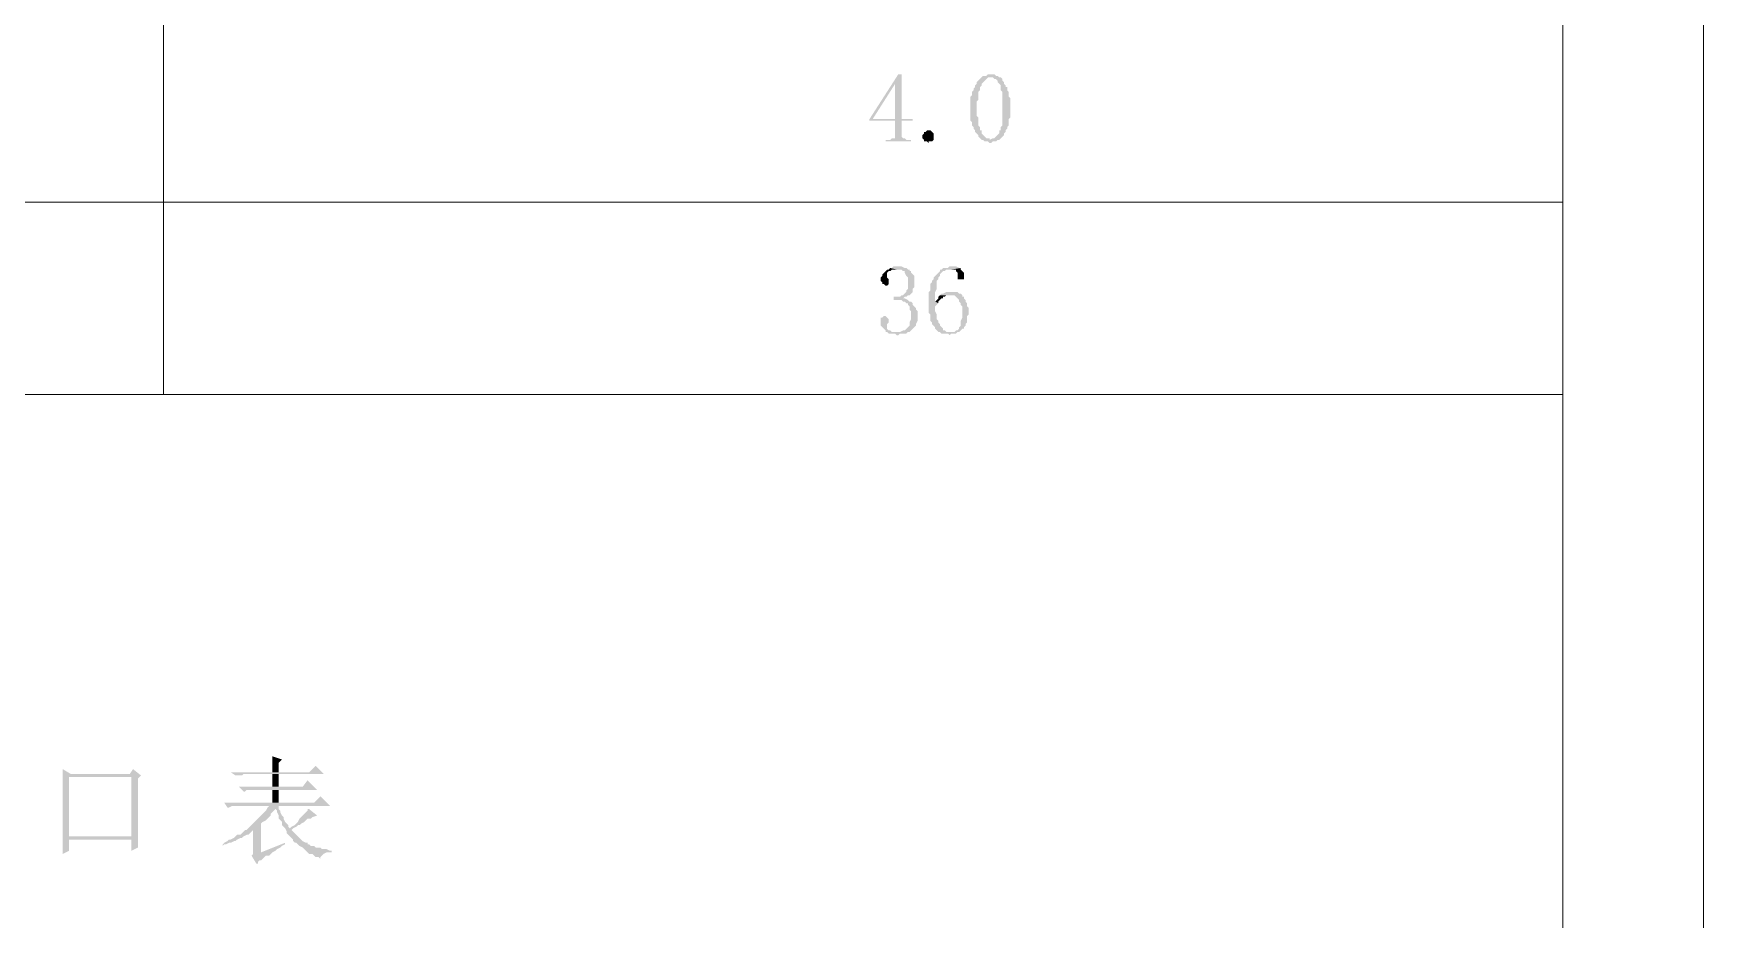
# Model space of a CAD drawing. Header units: millimetres. Extents: x 6 to 291, y 3 to 207.
# Drawn here: x 246.67 to 290.83, y 138.18 to 161.61 of the extents above; entities that cross this region are included whole.
import ezdxf

# ---------------------------------------------------------------- set-up
doc = ezdxf.new("R2010")
doc.units = ezdxf.units.MM

msp = doc.modelspace()

# ---------------------------------------------------------------- hatches: boundary and pattern name
at = {"true_color": 0x00b8b8}
h = msp.add_hatch(color=132, dxfattribs=at)
h.dxf.hatch_style = 2
h.paths.add_polyline_path([(269.620944, 160.528), (269.536277, 160.528), (268.774277, 159.342667), (268.774277, 159.300333), (269.45161, 159.300333), (269.45161, 158.834667), (269.366944, 158.834667), (269.32461, 158.792333), (269.19761, 158.792333), (269.19761, 158.75), (269.874944, 158.75), (269.874944, 158.792333), (269.747944, 158.792333), (269.70561, 158.834667), (269.663277, 158.834667), (269.620944, 158.877), (269.620944, 159.300333), (269.917277, 159.300333), (269.917277, 159.342667), (268.858944, 159.342667), (269.45161, 160.274)])
h = msp.add_hatch(color=132, dxfattribs=at)
h.dxf.hatch_style = 2
h.paths.add_polyline_path([(269.620944, 160.528), (269.45161, 160.274), (269.45161, 159.342667), (268.858944, 159.342667), (269.620944, 159.342667)])
h = msp.add_hatch(color=132, dxfattribs=at)
h.dxf.hatch_style = 2
h.paths.add_polyline_path([(271.73761, 160.443333), (271.695277, 160.401), (271.652944, 160.358667), (271.61061, 160.316333), (271.61061, 160.274), (271.568277, 160.231667), (271.568277, 160.189333), (271.525944, 160.147), (271.525944, 160.104667), (271.48361, 160.062333), (271.48361, 159.977667), (271.441277, 159.935333), (271.441277, 159.300333), (271.48361, 159.258), (271.48361, 159.173333), (271.525944, 159.131), (271.525944, 159.088667), (271.568277, 159.046333), (271.568277, 159.004), (271.61061, 158.961667), (271.652944, 158.919333), (271.652944, 158.877), (271.695277, 158.834667), (271.73761, 158.792333), (271.779944, 158.792333), (271.822277, 158.75), (271.906944, 158.75), (271.949277, 158.707667), (271.99161, 158.707667), (272.033944, 158.75), (272.11861, 158.75), (272.160944, 158.792333), (272.203277, 158.792333), (271.949277, 158.792333), (271.949277, 158.834667), (271.86461, 158.834667), (271.822277, 158.877), (271.779944, 158.919333), (271.73761, 158.961667), (271.73761, 159.046333), (271.695277, 159.046333), (271.695277, 159.131), (271.652944, 159.173333), (271.652944, 159.385), (271.61061, 159.427333), (271.61061, 159.808333), (271.652944, 159.850667), (271.652944, 160.062333), (271.695277, 160.104667), (271.695277, 160.189333), (271.73761, 160.231667), (271.73761, 160.274), (271.779944, 160.316333), (271.822277, 160.358667), (271.86461, 160.401), (271.906944, 160.443333), (271.949277, 160.443333)])
h = msp.add_hatch(color=132, dxfattribs=at)
h.dxf.hatch_style = 2
h.paths.add_polyline_path([(271.949277, 160.528), (271.906944, 160.528), (271.86461, 160.485667), (271.779944, 160.485667), (271.73761, 160.443333), (272.033944, 160.443333), (272.076277, 160.401), (272.11861, 160.401), (272.160944, 160.358667), (272.160944, 160.316333), (272.203277, 160.274), (272.24561, 160.231667), (272.24561, 160.104667), (272.287944, 160.062333), (272.287944, 159.173333), (272.24561, 159.131), (272.24561, 159.046333), (272.203277, 159.046333), (272.203277, 158.961667), (272.160944, 158.919333), (272.11861, 158.877), (272.076277, 158.834667), (272.033944, 158.834667), (271.949277, 158.792333), (272.203277, 158.792333), (272.24561, 158.834667), (272.287944, 158.877), (272.330277, 158.919333), (272.330277, 158.961667), (272.37261, 159.004), (272.37261, 159.046333), (272.414944, 159.088667), (272.414944, 159.131), (272.457277, 159.173333), (272.457277, 159.342667), (272.49961, 159.385), (272.49961, 159.639), (272.49961, 159.893), (272.457277, 159.935333), (272.457277, 160.062333), (272.414944, 160.104667), (272.414944, 160.189333), (272.37261, 160.189333), (272.37261, 160.231667), (272.330277, 160.274), (272.330277, 160.316333), (272.287944, 160.358667), (272.287944, 160.401), (272.24561, 160.443333), (272.203277, 160.443333), (272.160944, 160.485667), (272.11861, 160.485667), (272.076277, 160.528), (272.033944, 160.528)])
h = msp.add_hatch(color=132, dxfattribs=at)
h.dxf.hatch_style = 2
h.paths.add_polyline_path([(270.34061, 158.707667), (270.298277, 158.75), (270.21361, 158.75), (270.21361, 158.792333), (270.171277, 158.834667), (270.171277, 158.919333), (270.21361, 158.961667), (270.21361, 159.004), (270.255944, 159.004), (270.298277, 159.046333), (270.382944, 159.046333), (270.425277, 159.004), (270.46761, 158.961667), (270.46761, 158.792333), (270.425277, 158.75), (270.34061, 158.75)])
h = msp.add_hatch(color=132, dxfattribs=at)
h.dxf.hatch_style = 2
h.paths.add_polyline_path([(269.32461, 155.405667), (269.282277, 155.363333), (269.239944, 155.363333), (269.19761, 155.321), (269.155277, 155.278667), (269.112944, 155.236333), (269.112944, 155.194), (269.07061, 155.151667), (269.07061, 155.067), (269.112944, 155.024667), (269.112944, 154.982333), (269.155277, 154.982333), (269.19761, 154.94), (269.239944, 154.94), (269.282277, 154.982333), (269.282277, 155.067), (269.282277, 155.109333), (269.239944, 155.151667), (269.239944, 155.236333), (269.239944, 155.278667), (269.282277, 155.321), (269.32461, 155.321), (269.366944, 155.363333), (269.493944, 155.363333)])
h = msp.add_hatch(color=132, dxfattribs=at)
h.dxf.hatch_style = 2
h.paths.add_polyline_path([(269.536277, 155.448), (269.409277, 155.448), (269.366944, 155.405667), (269.32461, 155.405667), (269.493944, 155.363333), (269.620944, 155.363333), (269.663277, 155.321), (269.70561, 155.321), (269.70561, 155.278667), (269.747944, 155.194), (269.790277, 155.151667), (269.790277, 154.855333), (269.747944, 154.813), (269.747944, 154.770667), (269.70561, 154.728333), (269.663277, 154.686), (269.620944, 154.686), (269.57861, 154.643667), (269.409277, 154.643667), (269.409277, 154.559), (269.620944, 154.559), (269.663277, 154.516667), (269.70561, 154.516667), (269.747944, 154.474333), (269.790277, 154.474333), (269.790277, 154.432), (269.83261, 154.389667), (269.83261, 154.305), (269.874944, 154.262667), (269.874944, 154.051), (269.83261, 153.966333), (269.83261, 153.881667), (269.790277, 153.839333), (269.747944, 153.797), (269.70561, 153.754667), (269.663277, 153.754667), (269.57861, 153.712333), (269.493944, 153.712333), (269.83261, 153.712333), (269.874944, 153.754667), (269.917277, 153.797), (269.95961, 153.839333), (270.001944, 153.881667), (270.001944, 153.924), (270.044277, 154.008667), (270.044277, 154.135667), (270.044277, 154.262667), (270.001944, 154.305), (270.001944, 154.347333), (269.95961, 154.389667), (269.917277, 154.432), (269.917277, 154.474333), (269.874944, 154.516667), (269.83261, 154.516667), (269.790277, 154.559), (269.70561, 154.601333), (269.663277, 154.601333), (269.70561, 154.643667), (269.747944, 154.643667), (269.790277, 154.686), (269.83261, 154.686), (269.874944, 154.728333), (269.917277, 154.770667), (269.917277, 154.855333), (269.95961, 154.897667), (269.95961, 155.194), (269.917277, 155.236333), (269.874944, 155.278667), (269.874944, 155.321), (269.83261, 155.321), (269.83261, 155.363333), (269.790277, 155.363333), (269.747944, 155.405667), (269.70561, 155.405667), (269.620944, 155.448), (269.57861, 155.448)])
h = msp.add_hatch(color=132, dxfattribs=at)
h.dxf.hatch_style = 2
h.paths.add_polyline_path([(270.97561, 155.448), (270.890944, 155.448), (270.84861, 155.405667), (270.72161, 155.405667), (270.679277, 155.363333), (270.636944, 155.363333), (270.636944, 155.321), (270.59461, 155.278667), (270.552277, 155.236333), (270.509944, 155.194), (270.46761, 155.151667), (270.46761, 155.109333), (270.425277, 155.067), (270.425277, 155.024667), (270.382944, 154.982333), (270.382944, 154.813), (270.34061, 154.770667), (270.34061, 154.474333), (270.34061, 154.220333), (270.382944, 154.178), (270.382944, 154.008667), (270.425277, 153.966333), (270.425277, 153.924), (270.46761, 153.881667), (270.509944, 153.839333), (270.509944, 153.797), (270.552277, 153.754667), (270.59461, 153.712333), (270.890944, 153.712333), (270.806277, 153.712333), (270.763944, 153.754667), (270.72161, 153.754667), (270.72161, 153.797), (270.679277, 153.839333), (270.636944, 153.881667), (270.636944, 153.924), (270.59461, 153.966333), (270.59461, 154.008667), (270.552277, 154.051), (270.552277, 154.178), (270.509944, 154.262667), (270.509944, 154.389667), (270.552277, 154.432), (270.59461, 154.474333), (270.509944, 154.516667), (270.509944, 154.770667), (270.552277, 154.855333), (270.552277, 155.067), (270.59461, 155.109333), (270.59461, 155.151667), (270.636944, 155.194), (270.636944, 155.236333), (270.679277, 155.278667), (270.72161, 155.321), (270.763944, 155.321), (270.806277, 155.363333), (270.933277, 155.363333), (271.187277, 155.405667), (271.144944, 155.405667), (271.060277, 155.448), (271.017944, 155.448)])
h = msp.add_hatch(color=132, dxfattribs=at)
h.dxf.hatch_style = 2
h.paths.add_polyline_path([(271.187277, 155.405667), (270.933277, 155.363333), (271.060277, 155.363333), (271.060277, 155.321), (271.10261, 155.278667), (271.10261, 155.236333), (271.10261, 155.109333), (271.271944, 155.109333), (271.271944, 155.236333), (271.271944, 155.278667), (271.22961, 155.321), (271.187277, 155.363333)])
h = msp.add_hatch(color=132, dxfattribs=at)
h.dxf.hatch_style = 2
h.paths.add_polyline_path([(270.636944, 154.686), (270.59461, 154.643667), (270.59461, 154.601333), (270.552277, 154.559), (270.509944, 154.516667), (270.59461, 154.474333), (270.59461, 154.516667), (270.636944, 154.559), (270.679277, 154.601333), (270.72161, 154.601333), (270.72161, 154.643667), (270.763944, 154.643667), (270.806277, 154.686), (270.933277, 154.686)])
h = msp.add_hatch(color=132, dxfattribs=at)
h.dxf.hatch_style = 2
h.paths.add_polyline_path([(270.933277, 154.770667), (270.806277, 154.770667), (270.72161, 154.728333), (270.679277, 154.728333), (270.636944, 154.686), (271.017944, 154.686), (271.060277, 154.643667), (271.10261, 154.601333), (271.144944, 154.559), (271.144944, 154.516667), (271.187277, 154.474333), (271.187277, 154.432), (271.22961, 154.389667), (271.22961, 154.093333), (271.187277, 154.008667), (271.187277, 153.881667), (271.144944, 153.839333), (271.144944, 153.797), (271.10261, 153.754667), (271.060277, 153.754667), (271.017944, 153.712333), (270.636944, 153.712333), (270.679277, 153.67), (270.84861, 153.67), (270.890944, 153.627667), (270.933277, 153.67), (271.060277, 153.67), (271.10261, 153.712333), (271.144944, 153.712333), (271.187277, 153.754667), (271.22961, 153.797), (271.271944, 153.797), (271.271944, 153.839333), (271.314277, 153.881667), (271.314277, 153.924), (271.35661, 153.966333), (271.35661, 154.135667), (271.398944, 154.178), (271.398944, 154.262667), (271.398944, 154.347333), (271.35661, 154.389667), (271.35661, 154.474333), (271.314277, 154.516667), (271.314277, 154.559), (271.271944, 154.601333), (271.271944, 154.643667), (271.22961, 154.643667), (271.22961, 154.686), (271.187277, 154.728333), (271.144944, 154.728333), (271.10261, 154.770667), (270.97561, 154.770667)])
h = msp.add_hatch(color=132, dxfattribs=at)
h.dxf.hatch_style = 2
h.paths.add_polyline_path([(269.155277, 154.135667), (269.112944, 154.093333), (269.07061, 154.093333), (269.07061, 153.966333), (269.07061, 153.881667), (269.112944, 153.839333), (269.155277, 153.797), (269.19761, 153.754667), (269.19761, 153.712333), (269.239944, 153.712333), (269.282277, 153.67), (269.45161, 153.67), (269.493944, 153.627667), (269.536277, 153.627667), (269.57861, 153.67), (269.747944, 153.67), (269.790277, 153.712333), (269.366944, 153.712333), (269.32461, 153.754667), (269.282277, 153.754667), (269.239944, 153.797), (269.239944, 153.924), (269.282277, 153.966333), (269.282277, 154.051), (269.239944, 154.093333), (269.19761, 154.135667)])
h = msp.add_hatch(color=132, dxfattribs=at)
h.dxf.hatch_style = 2
h.paths.add_polyline_path([(254.126859, 142.24), (253.957526, 142.070667), (251.883192, 142.070667), (252.010192, 141.986), (252.179526, 141.986), (252.221859, 142.028333), (254.338526, 142.028333)])
h = msp.add_hatch(color=132, dxfattribs=at)
h.dxf.hatch_style = 2
h.paths.add_polyline_path([(252.983859, 142.494), (252.983859, 142.070667), (253.153192, 142.070667), (253.153192, 142.324667), (253.237859, 142.409333)])
h = msp.add_hatch(color=132, dxfattribs=at)
h.dxf.hatch_style = 2
h.paths.add_polyline_path([(247.438192, 142.155333), (247.438192, 141.986), (249.258526, 141.943667), (249.258526, 140.377333), (247.607526, 140.377333), (247.438192, 140.335), (247.438192, 140.292667), (249.258526, 140.292667), (249.258526, 139.996333), (249.427859, 140.081), (249.427859, 141.901333), (249.512526, 141.986), (247.649859, 142.028333)])
h = msp.add_hatch(color=132, dxfattribs=at)
h.dxf.hatch_style = 2
h.paths.add_polyline_path([(247.438192, 141.986), (247.438192, 140.335), (247.607526, 140.377333), (247.607526, 141.943667), (249.258526, 141.943667)])
h = msp.add_hatch(color=132, dxfattribs=at)
h.dxf.hatch_style = 2
h.paths.add_polyline_path([(249.300859, 142.155333), (249.216192, 142.028333), (247.649859, 142.028333), (249.512526, 141.986)])
h = msp.add_hatch(color=132, dxfattribs=at)
h.dxf.hatch_style = 2
h.paths.add_polyline_path([(253.915192, 141.859), (253.788192, 141.689667), (252.094859, 141.689667), (252.221859, 141.562667), (252.264192, 141.562667), (252.306526, 141.605), (254.169192, 141.605)])
h = msp.add_hatch(color=132, dxfattribs=at)
h.dxf.hatch_style = 2
h.paths.add_polyline_path([(253.153192, 141.689667), (253.153192, 142.028333), (252.983859, 142.028333), (252.983859, 141.689667)])
h = msp.add_hatch(color=132, dxfattribs=at)
h.dxf.hatch_style = 2
h.paths.add_polyline_path([(254.253859, 141.435667), (254.084526, 141.266333), (251.713859, 141.266333), (251.798526, 141.139333), (251.840859, 141.139333), (251.925526, 141.181667), (254.507859, 141.181667)])
h = msp.add_hatch(color=132, dxfattribs=at)
h.dxf.hatch_style = 2
h.paths.add_polyline_path([(253.153192, 141.266333), (253.153192, 141.605), (252.983859, 141.605), (252.983859, 141.266333)])
h = msp.add_hatch(color=132, dxfattribs=at)
h.dxf.hatch_style = 2
h.paths.add_polyline_path([(253.153192, 141.181667), (252.899192, 141.181667), (252.856859, 141.139333), (252.814526, 141.054667), (252.772192, 141.012333), (252.729859, 140.97), (252.687526, 140.927667), (252.645192, 140.885333), (252.602859, 140.843), (252.560526, 140.800667), (252.518192, 140.758333), (252.475859, 140.716), (252.433526, 140.673667), (252.391192, 140.631333), (252.348859, 140.589), (252.306526, 140.546667), (252.264192, 140.546667), (252.475859, 140.546667), (252.475859, 139.911667), (252.433526, 139.869333), (252.560526, 139.657667), (252.602859, 139.657667), (252.602859, 139.7), (252.645192, 139.742333), (252.687526, 139.742333), (252.729859, 139.784667), (252.772192, 139.827), (252.814526, 139.869333), (252.899192, 139.869333), (252.941526, 139.911667), (252.687526, 139.954), (252.687526, 140.716), (252.729859, 140.758333), (252.814526, 140.800667), (252.856859, 140.843), (252.899192, 140.885333), (252.941526, 140.927667), (252.941526, 140.97), (252.983859, 141.012333), (253.026192, 141.054667), (253.068526, 141.097), (253.153192, 141.097)])
h = msp.add_hatch(color=132, dxfattribs=at)
h.dxf.hatch_style = 2
h.paths.add_polyline_path([(253.153192, 141.097), (253.068526, 141.097), (253.110859, 141.054667), (253.110859, 141.012333), (253.153192, 140.927667), (253.153192, 140.843), (253.195526, 140.800667), (253.237859, 140.758333), (253.237859, 140.673667), (253.280192, 140.631333), (253.322526, 140.589), (253.364859, 140.504333), (253.364859, 140.462), (253.407192, 140.419667), (253.449526, 140.377333), (253.491859, 140.335), (253.534192, 140.292667), (253.534192, 140.250333), (253.576526, 140.208), (253.618859, 140.208), (253.661192, 140.165667), (253.703526, 140.123333), (253.788192, 140.081), (253.830526, 140.038667), (253.872859, 139.996333), (253.915192, 139.954), (253.957526, 139.911667), (254.042192, 139.911667), (254.084526, 139.869333), (254.126859, 139.827), (254.211526, 139.827), (254.253859, 139.784667), (254.253859, 139.827), (254.296192, 139.869333), (254.338526, 139.911667), (254.423192, 139.954), (254.550192, 139.954), (254.550192, 139.996333), (254.507859, 139.996333), (254.423192, 140.038667), (254.296192, 140.038667), (254.253859, 140.081), (254.126859, 140.081), (254.084526, 140.123333), (253.999859, 140.123333), (253.957526, 140.165667), (253.915192, 140.165667), (253.915192, 140.208), (253.872859, 140.208), (253.788192, 140.250333), (253.745859, 140.292667), (253.703526, 140.335), (253.661192, 140.377333), (253.618859, 140.419667), (253.576526, 140.462), (253.534192, 140.504333), (253.491859, 140.546667), (253.534192, 140.589), (253.449526, 140.589), (253.407192, 140.631333), (253.407192, 140.673667), (253.364859, 140.716), (253.322526, 140.758333), (253.280192, 140.843), (253.280192, 140.885333), (253.237859, 140.927667), (253.195526, 141.012333), (253.195526, 141.054667)])
h = msp.add_hatch(color=132, dxfattribs=at)
h.dxf.hatch_style = 2
h.paths.add_polyline_path([(253.957526, 141.097), (253.915192, 141.097), (253.915192, 141.054667), (253.872859, 141.012333), (253.830526, 140.97), (253.788192, 140.927667), (253.745859, 140.885333), (253.703526, 140.843), (253.661192, 140.758333), (253.618859, 140.716), (253.576526, 140.673667), (253.491859, 140.631333), (253.449526, 140.589), (253.534192, 140.589), (253.618859, 140.631333), (253.661192, 140.673667), (253.703526, 140.673667), (253.745859, 140.716), (253.830526, 140.758333), (253.872859, 140.800667), (253.915192, 140.843), (253.999859, 140.843), (254.042192, 140.885333), (254.169192, 140.927667)])
h = msp.add_hatch(color=132, dxfattribs=at)
h.dxf.hatch_style = 2
h.paths.add_polyline_path([(252.264192, 140.546667), (252.221859, 140.504333), (252.179526, 140.462), (252.137192, 140.419667), (252.052526, 140.419667), (252.010192, 140.377333), (251.967859, 140.335), (251.883192, 140.292667), (251.840859, 140.292667), (251.798526, 140.250333), (251.713859, 140.208), (251.671526, 140.165667), (251.671526, 140.123333), (251.713859, 140.165667), (251.756192, 140.165667), (251.840859, 140.208), (251.883192, 140.208), (251.967859, 140.250333), (252.010192, 140.250333), (252.052526, 140.292667), (252.137192, 140.335), (252.179526, 140.335), (252.221859, 140.377333), (252.306526, 140.419667), (252.348859, 140.419667), (252.391192, 140.462), (252.433526, 140.504333), (252.475859, 140.546667)])
h = msp.add_hatch(color=132, dxfattribs=at)
h.dxf.hatch_style = 2
h.paths.add_polyline_path([(247.438192, 140.292667), (247.438192, 139.911667), (247.607526, 139.996333), (247.607526, 140.292667), (249.258526, 140.292667)])
h = msp.add_hatch(color=132, dxfattribs=at)
h.dxf.hatch_style = 2
h.paths.add_polyline_path([(253.322526, 140.208), (252.687526, 139.954), (252.941526, 139.911667), (252.983859, 139.954), (253.068526, 139.996333), (253.110859, 140.038667), (253.195526, 140.081), (253.237859, 140.123333), (253.322526, 140.165667)])

# ---------------------------------------------------------------- linework, layer by layer
at = {"color": 8, "lineweight": 0, "true_color": 0x808080}
msp.add_lwpolyline([(290.829944, 3.175), (290.829944, 206.629), (6.138277, 206.629), (6.138277, 3.175)], close=True, dxfattribs=at)
at = {"color": 7, "lineweight": 0}
msp.add_lwpolyline([(287.10461, 6.900333), (287.10461, 202.903667), (9.86361, 202.903667), (9.86361, 6.900333)], close=True, dxfattribs=at)
at = {"color": 8, "lineweight": 0, "true_color": 0x808080}
for points in [[(250.105192, 197.823667), (250.105192, 152.061333)], [(215.053192, 157.141333), (287.10461, 157.141333)], [(215.053192, 152.061333), (287.10461, 152.061333)]]:
    msp.add_lwpolyline(points, dxfattribs=at)

doc.saveas('drawing.dxf')
